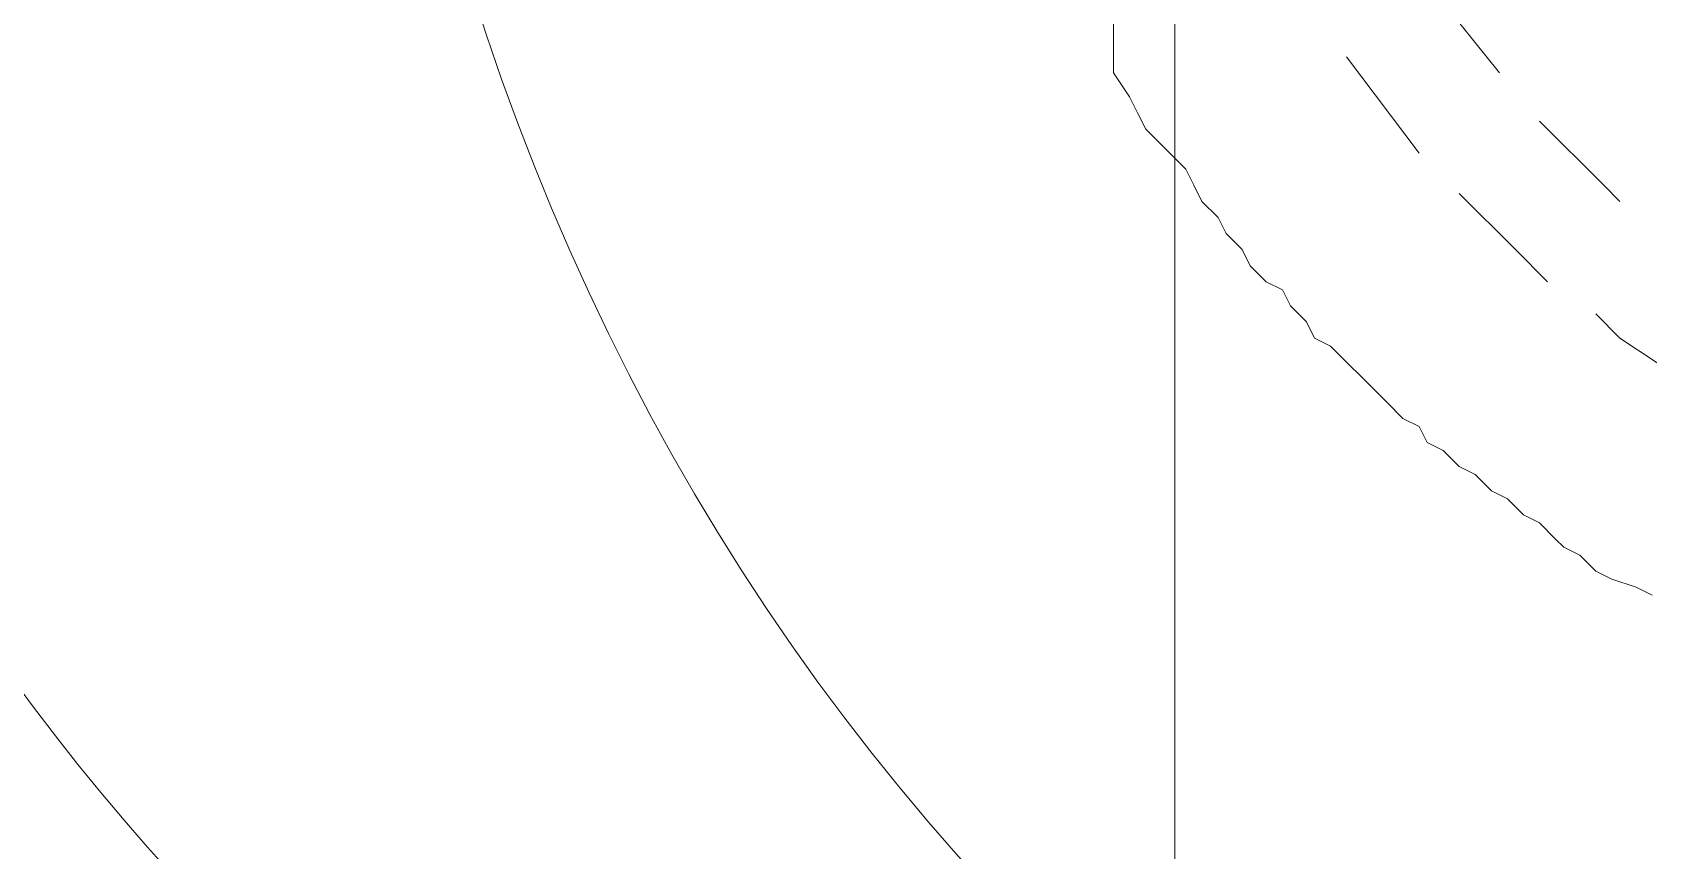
# Model space of a CAD drawing. Header units: millimetres. Extents: x 89051 to 218395, y -330386 to -125649.
# Drawn here: x 92817.73 to 92842.06, y -127045.25 to -127032.93 of the extents above; entities that cross this region are included whole.
import ezdxf

# ---------------------------------------------------------------- set-up
doc = ezdxf.new("R2010")
doc.units = ezdxf.units.MM
doc.header["$LTSCALE"] = 13
for name, pattern in [('1 实线', [0]), ('ACAD_ISO04W100', [30, 24, -3, 0, -3]), ('CENTER', [50.8, 31.75, -6.35, 6.35, -6.35])]:
    doc.linetypes.add(name, pattern=pattern)
doc.layers.get('0').update_dxf_attribs({"color": 1, "linetype": 'CENTER'})
doc.layers.add('C00-00-00', color=7, linetype='Continuous')
doc.layers.add('标注、文本', color=3, linetype='Continuous', lineweight=25)

msp = doc.modelspace()

# ---------------------------------------------------------------- linework, layer by layer
at = {"color": 7, "linetype": '1 实线', "lineweight": 0, "extrusion": (0, 0, -1)}
for centre, major_axis, ratio, start_param, end_param in [((92838.864, -127021.077), (0, 45.983), 0.866025, 2.304713, 7.120065), ((92834.931, -127021.077), (0, 45.983), 0.866025, 3.141593, 6.283185), ((92854.094, -127021.077), (0, -34.608), 0.908418, 5.225125, 10.48821), ((92842.01, -127021.077), (0, -34.608), 0.908418, 6.283185, 9.424778)]:
    msp.add_ellipse(centre, major_axis=major_axis, ratio=ratio, start_param=start_param, end_param=end_param, dxfattribs=at)
at = {"layer": 'C00-00-00', "lineweight": 15}
for points in [[(92834.007, -127025.918), (92834.007, -127028.217), (92834.007, -127030.395), (92834.007, -127031.605), (92834.007, -127032.694), (92834.007, -127033.178), (92834.007, -127033.541)], [(92839.815, -127033.541), (92838.847, -127032.331)], [(92837.516, -127033.299), (92838.605, -127034.751)], [(92834.007, -127033.541), (92834.249, -127033.904), (92834.37, -127034.146), (92834.491, -127034.388), (92834.733, -127034.63), (92834.854, -127034.751), (92835.096, -127034.993), (92835.217, -127035.235), (92835.338, -127035.477), (92835.58, -127035.719), (92835.701, -127035.961), (92835.943, -127036.203), (92836.064, -127036.445), (92836.306, -127036.687), (92836.548, -127036.808), (92836.669, -127037.05), (92836.911, -127037.292), (92837.032, -127037.534), (92837.274, -127037.655), (92837.516, -127037.897), (92837.758, -127038.139), (92837.879, -127038.26), (92838.121, -127038.502), (92838.363, -127038.744), (92838.605, -127038.865), (92838.726, -127039.107), (92838.968, -127039.228), (92839.21, -127039.47), (92839.452, -127039.591), (92839.694, -127039.833), (92839.936, -127039.954), (92840.178, -127040.197), (92840.42, -127040.318), (92840.662, -127040.56), (92840.783, -127040.681), (92841.025, -127040.802), (92841.267, -127041.044), (92841.509, -127041.165), (92841.872, -127041.286), (92842.115, -127041.407)], [(92841.388, -127035.235), (92840.42, -127034.267)], [(92839.21, -127035.356), (92840.057, -127036.203)], [(92841.63, -127035.477), (92841.388, -127035.235)], [(92840.057, -127036.203), (92840.541, -127036.687)], [(92841.267, -127037.171), (92841.63, -127037.534)], [(92841.63, -127037.534), (92842.72, -127038.26)]]:
    msp.add_lwpolyline(points, dxfattribs=at)
at = {"layer": '标注、文本', "color": 1, "linetype": 'ACAD_ISO04W100', "lineweight": 15}
msp.add_line((92834.931, -127080.467), (92834.931, -126961.688), dxfattribs=at)

doc.saveas('drawing.dxf')
